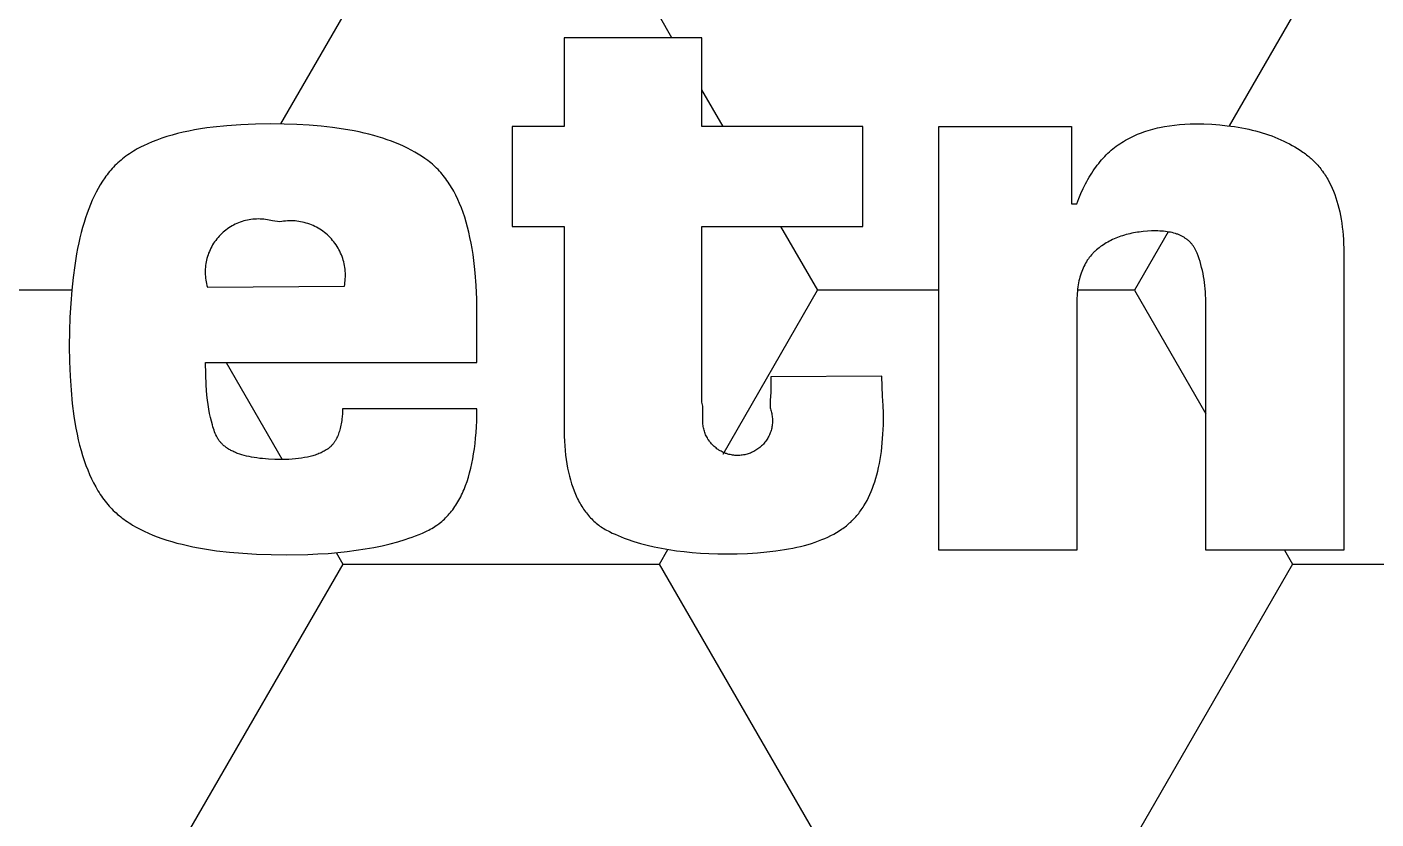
# Model space of a CAD drawing. Header units: millimetres. Extents: x 0 to 80, y 0 to 69.3.
# Drawn here: x 45.93 to 58.72, y 32.26 to 39.78 of the extents above; entities that cross this region are included whole.
import ezdxf

# ---------------------------------------------------------------- set-up
doc = ezdxf.new("R2010")
doc.units = ezdxf.units.MM
doc.header["$MEASUREMENT"] = 0
doc.layers.add('HEX_BACKGROUND', color=3, linetype='CONTINUOUS')
doc.layers.add('TEXT', color=5, linetype='CONTINUOUS')

msp = doc.modelspace()

# ---------------------------------------------------------------- linework, layer by layer
at = {"layer": 'HEX_BACKGROUND'}
for p, q in [((48.927, 39.88), (48.337, 38.857)), ((52.048, 39.675), (51.93, 39.88)), ((57.934, 39.88), (57.333, 38.839)), ((52.535, 38.832), (52.333, 39.181)), ((53.431, 37.28), (53.081, 37.885)), ((56.753, 37.834), (56.433, 37.28)), ((46.357, 37.28), (45.804, 37.28)), ((52.533, 35.725), (53.43, 37.28)), ((54.58, 37.28), (53.431, 37.28)), ((56.433, 37.28), (55.894, 37.28)), ((56.433, 37.28), (57.11, 36.107)), ((47.822, 36.594), (48.353, 35.673)), ((51.929, 34.68), (52.01, 34.82)), ((57.857, 34.813), (57.934, 34.68)), ((48.927, 34.68), (47.426, 32.08)), ((48.864, 34.79), (48.927, 34.68)), ((48.927, 34.68), (51.929, 34.68)), ((53.431, 32.08), (51.93, 34.68)), ((57.934, 34.68), (56.433, 32.08)), ((57.934, 34.68), (60.936, 34.68))]:
    msp.add_line(p, q, dxfattribs=at)
at = {"layer": 'TEXT'}
for p, q in [((52.333, 39.675), (51.025, 39.675)), ((51.025, 39.675), (51.025, 38.832)), ((52.333, 38.832), (52.333, 39.675)), ((47.359, 38.766), (47.308, 38.752)), ((47.412, 38.778), (47.359, 38.766)), ((47.466, 38.79), (47.412, 38.778)), ((47.522, 38.801), (47.466, 38.79)), ((47.579, 38.811), (47.522, 38.801)), ((47.639, 38.82), (47.579, 38.811)), ((47.699, 38.828), (47.639, 38.82)), ((47.826, 38.841), (47.699, 38.828)), ((47.959, 38.85), (47.826, 38.841)), ((48.099, 38.856), (47.959, 38.85)), ((48.245, 38.858), (48.099, 38.856)), ((48.371, 38.856), (48.245, 38.858)), ((48.492, 38.852), (48.371, 38.856)), ((48.609, 38.846), (48.492, 38.852)), ((48.722, 38.836), (48.609, 38.846)), ((48.831, 38.824), (48.722, 38.836)), ((48.935, 38.809), (48.831, 38.824)), ((49.034, 38.791), (48.935, 38.809)), ((49.082, 38.781), (49.034, 38.791)), ((49.129, 38.771), (49.082, 38.781)), ((49.175, 38.759), (49.129, 38.771)), ((51.025, 38.832), (50.534, 38.832)), ((50.534, 38.832), (50.534, 37.885)), ((53.857, 38.832), (52.333, 38.832)), ((53.857, 37.885), (53.857, 38.832)), ((54.58, 38.832), (55.836, 38.832)), ((54.58, 34.813), (54.58, 38.832)), ((55.836, 38.832), (55.836, 38.1)), ((56.462, 38.759), (56.482, 38.767)), ((56.482, 38.767), (56.502, 38.774)), ((56.502, 38.774), (56.523, 38.782)), ((56.523, 38.782), (56.543, 38.789)), ((56.543, 38.789), (56.564, 38.796)), ((56.564, 38.796), (56.586, 38.802)), ((56.586, 38.802), (56.607, 38.808)), ((56.607, 38.808), (56.629, 38.814)), ((56.629, 38.814), (56.651, 38.819)), ((56.651, 38.819), (56.673, 38.824)), ((56.673, 38.824), (56.719, 38.833)), ((56.719, 38.833), (56.765, 38.841)), ((56.765, 38.841), (56.813, 38.847)), ((56.813, 38.847), (56.862, 38.852)), ((56.862, 38.852), (56.912, 38.855)), ((56.912, 38.855), (56.963, 38.857)), ((56.963, 38.857), (57.015, 38.858)), ((57.015, 38.858), (57.093, 38.857)), ((57.093, 38.857), (57.168, 38.854)), ((57.168, 38.854), (57.242, 38.848)), ((57.242, 38.848), (57.314, 38.841)), ((57.314, 38.841), (57.384, 38.832)), ((57.384, 38.832), (57.452, 38.82)), ((57.452, 38.82), (57.486, 38.814)), ((57.486, 38.814), (57.519, 38.807)), ((57.519, 38.807), (57.551, 38.799)), ((57.551, 38.799), (57.583, 38.791)), ((57.583, 38.791), (57.615, 38.782)), ((57.615, 38.782), (57.646, 38.773)), ((57.646, 38.773), (57.676, 38.764)), ((57.676, 38.764), (57.706, 38.754)), ((47.016, 38.64), (46.997, 38.63)), ((47.036, 38.65), (47.016, 38.64)), ((47.077, 38.67), (47.036, 38.65)), ((47.12, 38.688), (47.077, 38.67)), ((47.165, 38.705), (47.12, 38.688)), ((47.211, 38.722), (47.165, 38.705)), ((47.259, 38.737), (47.211, 38.722)), ((47.308, 38.752), (47.259, 38.737)), ((49.22, 38.747), (49.175, 38.759)), ((49.264, 38.735), (49.22, 38.747)), ((49.307, 38.722), (49.264, 38.735)), ((49.348, 38.708), (49.307, 38.722)), ((49.389, 38.693), (49.348, 38.708)), ((49.428, 38.678), (49.389, 38.693)), ((49.467, 38.662), (49.428, 38.678)), ((49.504, 38.645), (49.467, 38.662)), ((49.54, 38.628), (49.504, 38.645)), ((56.23, 38.621), (56.246, 38.634)), ((56.246, 38.634), (56.262, 38.646)), ((56.262, 38.646), (56.279, 38.658)), ((56.279, 38.658), (56.296, 38.67)), ((56.296, 38.67), (56.314, 38.681)), ((56.314, 38.681), (56.331, 38.692)), ((56.331, 38.692), (56.349, 38.703)), ((56.349, 38.703), (56.367, 38.713)), ((56.367, 38.713), (56.386, 38.723)), ((56.386, 38.723), (56.405, 38.732)), ((56.405, 38.732), (56.424, 38.741)), ((56.424, 38.741), (56.443, 38.75)), ((56.443, 38.75), (56.462, 38.759)), ((57.706, 38.754), (57.736, 38.743)), ((57.736, 38.743), (57.765, 38.732)), ((57.765, 38.732), (57.794, 38.72)), ((57.794, 38.72), (57.822, 38.708)), ((57.822, 38.708), (57.85, 38.695)), ((57.85, 38.695), (57.877, 38.682)), ((57.877, 38.682), (57.904, 38.668)), ((57.904, 38.668), (57.93, 38.654)), ((57.93, 38.654), (57.956, 38.639)), ((57.956, 38.639), (57.981, 38.623)), ((46.824, 38.515), (46.809, 38.502)), ((46.839, 38.527), (46.824, 38.515)), ((46.855, 38.54), (46.839, 38.527)), ((46.871, 38.552), (46.855, 38.54)), ((46.888, 38.564), (46.871, 38.552)), ((46.905, 38.575), (46.888, 38.564)), ((46.923, 38.587), (46.905, 38.575)), ((46.941, 38.598), (46.923, 38.587)), ((46.959, 38.609), (46.941, 38.598)), ((46.978, 38.62), (46.959, 38.609)), ((46.997, 38.63), (46.978, 38.62)), ((49.575, 38.61), (49.54, 38.628)), ((49.609, 38.591), (49.575, 38.61)), ((49.642, 38.572), (49.609, 38.591)), ((49.674, 38.551), (49.642, 38.572)), ((49.704, 38.531), (49.674, 38.551)), ((49.734, 38.509), (49.704, 38.531)), ((49.748, 38.498), (49.734, 38.509)), ((56.108, 38.5), (56.123, 38.517)), ((56.123, 38.517), (56.137, 38.533)), ((56.137, 38.533), (56.152, 38.549)), ((56.152, 38.549), (56.167, 38.564)), ((56.167, 38.564), (56.182, 38.579)), ((56.182, 38.579), (56.198, 38.593)), ((56.198, 38.593), (56.214, 38.607)), ((56.214, 38.607), (56.23, 38.621)), ((57.981, 38.623), (58.006, 38.607)), ((58.006, 38.607), (58.031, 38.591)), ((58.031, 38.591), (58.043, 38.583)), ((58.043, 38.583), (58.055, 38.574)), ((58.055, 38.574), (58.066, 38.565)), ((58.066, 38.565), (58.078, 38.556)), ((58.078, 38.556), (58.089, 38.547)), ((58.089, 38.547), (58.1, 38.537)), ((58.1, 38.537), (58.111, 38.528)), ((58.111, 38.528), (58.122, 38.518)), ((58.122, 38.518), (58.132, 38.508)), ((58.132, 38.508), (58.142, 38.497)), ((46.703, 38.391), (46.692, 38.376)), ((46.715, 38.405), (46.703, 38.391)), ((46.727, 38.42), (46.715, 38.405)), ((46.74, 38.434), (46.727, 38.42)), ((46.753, 38.448), (46.74, 38.434)), ((46.766, 38.462), (46.753, 38.448)), ((46.78, 38.475), (46.766, 38.462)), ((46.794, 38.489), (46.78, 38.475)), ((46.809, 38.502), (46.794, 38.489)), ((49.763, 38.487), (49.748, 38.498)), ((49.777, 38.475), (49.763, 38.487)), ((49.79, 38.463), (49.777, 38.475)), ((49.804, 38.45), (49.79, 38.463)), ((49.817, 38.437), (49.804, 38.45)), ((49.83, 38.424), (49.817, 38.437)), ((49.843, 38.41), (49.83, 38.424)), ((49.856, 38.396), (49.843, 38.41)), ((49.868, 38.382), (49.856, 38.396)), ((49.88, 38.367), (49.868, 38.382)), ((56.016, 38.372), (56.029, 38.391)), ((56.029, 38.391), (56.041, 38.411)), ((56.041, 38.411), (56.054, 38.43)), ((56.054, 38.43), (56.067, 38.448)), ((56.067, 38.448), (56.081, 38.466)), ((56.081, 38.466), (56.095, 38.483)), ((56.095, 38.483), (56.108, 38.5)), ((58.142, 38.497), (58.152, 38.487)), ((58.152, 38.487), (58.162, 38.476)), ((58.162, 38.476), (58.172, 38.465)), ((58.172, 38.465), (58.182, 38.454)), ((58.182, 38.454), (58.191, 38.443)), ((58.191, 38.443), (58.2, 38.431)), ((58.2, 38.431), (58.209, 38.419)), ((58.209, 38.419), (58.218, 38.408)), ((58.218, 38.408), (58.227, 38.395)), ((58.227, 38.395), (58.235, 38.383)), ((58.235, 38.383), (58.243, 38.37)), ((46.628, 38.28), (46.608, 38.245)), ((46.648, 38.313), (46.628, 38.28)), ((46.67, 38.345), (46.648, 38.313)), ((46.681, 38.361), (46.67, 38.345)), ((46.692, 38.376), (46.681, 38.361)), ((49.892, 38.352), (49.88, 38.367)), ((49.904, 38.337), (49.892, 38.352)), ((49.915, 38.321), (49.904, 38.337)), ((49.926, 38.304), (49.915, 38.321)), ((49.937, 38.288), (49.926, 38.304)), ((49.948, 38.271), (49.937, 38.288)), ((49.959, 38.254), (49.948, 38.271)), ((49.969, 38.236), (49.959, 38.254)), ((55.947, 38.244), (55.969, 38.288)), ((55.969, 38.288), (55.981, 38.31)), ((55.981, 38.31), (55.992, 38.331)), ((55.992, 38.331), (56.004, 38.352)), ((56.004, 38.352), (56.016, 38.372)), ((58.243, 38.37), (58.251, 38.358)), ((58.251, 38.358), (58.259, 38.345)), ((58.259, 38.345), (58.267, 38.332)), ((58.267, 38.332), (58.281, 38.305)), ((58.281, 38.305), (58.295, 38.277)), ((58.295, 38.277), (58.309, 38.248)), ((46.552, 38.133), (46.535, 38.093)), ((46.57, 38.172), (46.552, 38.133)), ((46.589, 38.209), (46.57, 38.172)), ((46.608, 38.245), (46.589, 38.209)), ((49.979, 38.218), (49.969, 38.236)), ((49.989, 38.199), (49.979, 38.218)), ((49.999, 38.181), (49.989, 38.199)), ((50.017, 38.142), (49.999, 38.181)), ((50.035, 38.102), (50.017, 38.142)), ((55.888, 38.1), (55.907, 38.15)), ((55.907, 38.15), (55.926, 38.198)), ((55.926, 38.198), (55.947, 38.244)), ((58.309, 38.248), (58.321, 38.219)), ((58.321, 38.219), (58.333, 38.188)), ((58.333, 38.188), (58.344, 38.157)), ((58.344, 38.157), (58.354, 38.125)), ((58.354, 38.125), (58.364, 38.093)), ((46.503, 38.01), (46.488, 37.966)), ((46.519, 38.052), (46.503, 38.01)), ((46.535, 38.093), (46.519, 38.052)), ((50.052, 38.06), (50.035, 38.102)), ((50.068, 38.017), (50.052, 38.06)), ((50.083, 37.972), (50.068, 38.017)), ((55.836, 38.1), (55.888, 38.1)), ((58.364, 38.093), (58.372, 38.059)), ((58.372, 38.059), (58.38, 38.025)), ((58.38, 38.025), (58.387, 37.99)), ((46.46, 37.875), (46.447, 37.827)), ((46.474, 37.921), (46.46, 37.875)), ((46.488, 37.966), (46.474, 37.921)), ((47.847, 37.872), (47.833, 37.862)), ((47.862, 37.881), (47.847, 37.872)), ((47.877, 37.89), (47.862, 37.881)), ((47.892, 37.898), (47.877, 37.89)), ((47.907, 37.906), (47.892, 37.898)), ((47.923, 37.913), (47.907, 37.906)), ((47.939, 37.92), (47.923, 37.913)), ((47.955, 37.926), (47.939, 37.92)), ((47.972, 37.931), (47.955, 37.926)), ((47.988, 37.937), (47.972, 37.931)), ((48.005, 37.941), (47.988, 37.937)), ((48.022, 37.945), (48.005, 37.941)), ((48.039, 37.948), (48.022, 37.945)), ((48.056, 37.951), (48.039, 37.948)), ((48.073, 37.953), (48.056, 37.951)), ((48.091, 37.954), (48.073, 37.953)), ((48.108, 37.955), (48.091, 37.954)), ((48.125, 37.956), (48.108, 37.955)), ((48.143, 37.955), (48.125, 37.956)), ((48.16, 37.955), (48.143, 37.955)), ((48.177, 37.953), (48.16, 37.955)), ((48.194, 37.951), (48.177, 37.953)), ((48.212, 37.948), (48.194, 37.951)), ((48.229, 37.945), (48.212, 37.948)), ((48.246, 37.941), (48.229, 37.945)), ((48.262, 37.937), (48.246, 37.941)), ((48.331, 37.928), (48.262, 37.937)), ((48.349, 37.931), (48.331, 37.928)), ((48.366, 37.934), (48.349, 37.931)), ((48.384, 37.936), (48.366, 37.934)), ((48.402, 37.937), (48.384, 37.936)), ((48.42, 37.938), (48.402, 37.937)), ((48.438, 37.938), (48.42, 37.938)), ((48.456, 37.938), (48.438, 37.938)), ((48.474, 37.937), (48.456, 37.938)), ((48.492, 37.935), (48.474, 37.937)), ((48.509, 37.933), (48.492, 37.935)), ((48.527, 37.93), (48.509, 37.933)), ((48.545, 37.926), (48.527, 37.93)), ((48.562, 37.922), (48.545, 37.926)), ((48.579, 37.917), (48.562, 37.922)), ((48.596, 37.912), (48.579, 37.917)), ((48.613, 37.906), (48.596, 37.912)), ((48.63, 37.9), (48.613, 37.906)), ((48.646, 37.893), (48.63, 37.9)), ((48.663, 37.885), (48.646, 37.893)), ((48.678, 37.877), (48.663, 37.885)), ((48.694, 37.868), (48.678, 37.877)), ((48.709, 37.859), (48.694, 37.868)), ((50.097, 37.926), (50.083, 37.972)), ((50.11, 37.879), (50.097, 37.926)), ((50.122, 37.83), (50.11, 37.879)), ((50.534, 37.885), (51.025, 37.885)), ((51.025, 37.885), (51.025, 35.992)), ((52.333, 36.216), (52.333, 37.885)), ((52.333, 37.885), (53.857, 37.885)), ((58.387, 37.99), (58.394, 37.954)), ((58.394, 37.954), (58.4, 37.917)), ((58.4, 37.917), (58.404, 37.879)), ((58.404, 37.879), (58.409, 37.841)), ((46.435, 37.778), (46.424, 37.728)), ((46.447, 37.827), (46.435, 37.778)), ((47.712, 37.739), (47.702, 37.725)), ((47.722, 37.753), (47.712, 37.739)), ((47.733, 37.767), (47.722, 37.753)), ((47.744, 37.78), (47.733, 37.767)), ((47.755, 37.793), (47.744, 37.78)), ((47.767, 37.806), (47.755, 37.793)), ((47.779, 37.818), (47.767, 37.806)), ((47.792, 37.829), (47.779, 37.818)), ((47.805, 37.841), (47.792, 37.829)), ((47.819, 37.851), (47.805, 37.841)), ((47.833, 37.862), (47.819, 37.851)), ((48.724, 37.849), (48.709, 37.859)), ((48.739, 37.839), (48.724, 37.849)), ((48.753, 37.828), (48.739, 37.839)), ((48.767, 37.817), (48.753, 37.828)), ((48.781, 37.805), (48.767, 37.817)), ((48.794, 37.793), (48.781, 37.805)), ((48.807, 37.78), (48.794, 37.793)), ((48.819, 37.767), (48.807, 37.78)), ((48.83, 37.753), (48.819, 37.767)), ((48.842, 37.739), (48.83, 37.753)), ((48.853, 37.725), (48.842, 37.739)), ((50.133, 37.779), (50.122, 37.83)), ((50.144, 37.727), (50.133, 37.779)), ((56.182, 37.737), (56.167, 37.729)), ((56.196, 37.745), (56.182, 37.737)), ((56.211, 37.753), (56.196, 37.745)), ((56.226, 37.76), (56.211, 37.753)), ((56.242, 37.767), (56.226, 37.76)), ((56.257, 37.774), (56.242, 37.767)), ((56.273, 37.78), (56.257, 37.774)), ((56.289, 37.786), (56.273, 37.78)), ((56.305, 37.792), (56.289, 37.786)), ((56.322, 37.797), (56.305, 37.792)), ((56.338, 37.802), (56.322, 37.797)), ((56.355, 37.807), (56.338, 37.802)), ((56.373, 37.812), (56.355, 37.807)), ((56.39, 37.816), (56.373, 37.812)), ((56.408, 37.82), (56.39, 37.816)), ((56.425, 37.823), (56.408, 37.82)), ((56.443, 37.827), (56.425, 37.823)), ((56.462, 37.83), (56.443, 37.827)), ((56.48, 37.832), (56.462, 37.83)), ((56.499, 37.835), (56.48, 37.832)), ((56.518, 37.837), (56.499, 37.835)), ((56.557, 37.84), (56.518, 37.837)), ((56.596, 37.842), (56.557, 37.84)), ((56.636, 37.842), (56.596, 37.842)), ((56.656, 37.842), (56.636, 37.842)), ((56.674, 37.841), (56.656, 37.842)), ((56.693, 37.84), (56.674, 37.841)), ((56.71, 37.839), (56.693, 37.84)), ((56.728, 37.837), (56.71, 37.839)), ((56.745, 37.835), (56.728, 37.837)), ((56.761, 37.832), (56.745, 37.835)), ((56.777, 37.829), (56.761, 37.832)), ((56.793, 37.826), (56.777, 37.829)), ((56.808, 37.822), (56.793, 37.826)), ((56.823, 37.817), (56.808, 37.822)), ((56.83, 37.815), (56.823, 37.817)), ((56.837, 37.813), (56.83, 37.815)), ((56.844, 37.81), (56.837, 37.813)), ((56.851, 37.807), (56.844, 37.81)), ((56.857, 37.805), (56.851, 37.807)), ((56.864, 37.802), (56.857, 37.805)), ((56.87, 37.799), (56.864, 37.802)), ((56.877, 37.796), (56.87, 37.799)), ((56.883, 37.793), (56.877, 37.796)), ((56.889, 37.789), (56.883, 37.793)), ((56.895, 37.786), (56.889, 37.789)), ((56.901, 37.783), (56.895, 37.786)), ((56.907, 37.779), (56.901, 37.783)), ((56.913, 37.775), (56.907, 37.779)), ((56.918, 37.772), (56.913, 37.775)), ((56.924, 37.768), (56.918, 37.772)), ((56.929, 37.764), (56.924, 37.768)), ((56.935, 37.76), (56.929, 37.764)), ((56.94, 37.756), (56.935, 37.76)), ((56.945, 37.751), (56.94, 37.756)), ((56.95, 37.747), (56.945, 37.751)), ((56.955, 37.743), (56.95, 37.747)), ((56.959, 37.738), (56.955, 37.743)), ((56.964, 37.733), (56.959, 37.738)), ((58.409, 37.841), (58.412, 37.801)), ((58.412, 37.801), (58.415, 37.761)), ((58.415, 37.761), (58.417, 37.72)), ((46.403, 37.624), (46.385, 37.514)), ((46.413, 37.677), (46.403, 37.624)), ((46.424, 37.728), (46.413, 37.677)), ((47.649, 37.616), (47.644, 37.599)), ((47.655, 37.632), (47.649, 37.616)), ((47.662, 37.648), (47.655, 37.632)), ((47.669, 37.664), (47.662, 37.648)), ((47.676, 37.679), (47.669, 37.664)), ((47.684, 37.695), (47.676, 37.679)), ((47.693, 37.71), (47.684, 37.695)), ((47.702, 37.725), (47.693, 37.71)), ((48.863, 37.71), (48.853, 37.725)), ((48.873, 37.695), (48.863, 37.71)), ((48.882, 37.68), (48.873, 37.695)), ((48.891, 37.665), (48.882, 37.68)), ((48.899, 37.649), (48.891, 37.665)), ((48.906, 37.632), (48.899, 37.649)), ((48.914, 37.616), (48.906, 37.632)), ((48.92, 37.599), (48.914, 37.616)), ((50.153, 37.674), (50.144, 37.727)), ((50.162, 37.619), (50.153, 37.674)), ((50.17, 37.563), (50.162, 37.619)), ((56.027, 37.616), (56.016, 37.604)), ((56.032, 37.622), (56.027, 37.616)), ((56.038, 37.628), (56.032, 37.622)), ((56.043, 37.634), (56.038, 37.628)), ((56.049, 37.64), (56.043, 37.634)), ((56.055, 37.646), (56.049, 37.64)), ((56.061, 37.651), (56.055, 37.646)), ((56.073, 37.662), (56.061, 37.651)), ((56.086, 37.673), (56.073, 37.662)), ((56.099, 37.683), (56.086, 37.673)), ((56.112, 37.693), (56.099, 37.683)), ((56.125, 37.702), (56.112, 37.693)), ((56.139, 37.711), (56.125, 37.702)), ((56.153, 37.72), (56.139, 37.711)), ((56.167, 37.729), (56.153, 37.72)), ((56.969, 37.728), (56.964, 37.733)), ((56.973, 37.724), (56.969, 37.728)), ((56.977, 37.719), (56.973, 37.724)), ((56.981, 37.714), (56.977, 37.719)), ((56.985, 37.708), (56.981, 37.714)), ((56.989, 37.703), (56.985, 37.708)), ((56.993, 37.698), (56.989, 37.703)), ((56.997, 37.692), (56.993, 37.698)), ((57.001, 37.686), (56.997, 37.692)), ((57.004, 37.681), (57.001, 37.686)), ((57.007, 37.675), (57.004, 37.681)), ((57.011, 37.669), (57.007, 37.675)), ((57.014, 37.663), (57.011, 37.669)), ((57.017, 37.657), (57.014, 37.663)), ((57.02, 37.651), (57.017, 37.657)), ((57.023, 37.644), (57.02, 37.651)), ((57.025, 37.638), (57.023, 37.644)), ((57.028, 37.631), (57.025, 37.638)), ((57.038, 37.605), (57.028, 37.631)), ((58.417, 37.72), (58.418, 37.678)), ((58.418, 37.678), (58.418, 37.636)), ((58.418, 37.636), (58.418, 34.813)), ((46.385, 37.514), (46.369, 37.4)), ((47.624, 37.497), (47.623, 37.48)), ((47.626, 37.514), (47.624, 37.497)), ((47.628, 37.532), (47.626, 37.514)), ((47.631, 37.549), (47.628, 37.532)), ((47.635, 37.566), (47.631, 37.549)), ((47.639, 37.582), (47.635, 37.566)), ((47.644, 37.599), (47.639, 37.582)), ((48.926, 37.582), (48.92, 37.599)), ((48.931, 37.565), (48.926, 37.582)), ((48.936, 37.548), (48.931, 37.565)), ((48.94, 37.531), (48.936, 37.548)), ((48.944, 37.513), (48.94, 37.531)), ((48.947, 37.495), (48.944, 37.513)), ((48.949, 37.478), (48.947, 37.495)), ((50.177, 37.505), (50.17, 37.563)), ((50.182, 37.446), (50.177, 37.505)), ((55.947, 37.489), (55.94, 37.473)), ((55.954, 37.505), (55.947, 37.489)), ((55.962, 37.52), (55.954, 37.505)), ((55.97, 37.535), (55.962, 37.52)), ((55.979, 37.55), (55.97, 37.535)), ((55.987, 37.564), (55.979, 37.55)), ((55.997, 37.577), (55.987, 37.564)), ((56.006, 37.591), (55.997, 37.577)), ((56.016, 37.604), (56.006, 37.591)), ((57.047, 37.578), (57.038, 37.605)), ((57.056, 37.551), (57.047, 37.578)), ((57.064, 37.523), (57.056, 37.551)), ((57.071, 37.496), (57.064, 37.523)), ((57.078, 37.468), (57.071, 37.496)), ((46.369, 37.4), (46.357, 37.28)), ((47.623, 37.48), (47.622, 37.463)), ((47.622, 37.463), (47.622, 37.445)), ((47.622, 37.445), (47.622, 37.428)), ((47.622, 37.428), (47.624, 37.411)), ((47.624, 37.411), (47.625, 37.393)), ((47.625, 37.393), (47.628, 37.376)), ((47.628, 37.376), (47.63, 37.359)), ((47.63, 37.359), (47.634, 37.342)), ((48.948, 37.353), (48.95, 37.37)), ((48.951, 37.46), (48.949, 37.478)), ((48.95, 37.37), (48.951, 37.388)), ((48.952, 37.442), (48.951, 37.46)), ((48.951, 37.388), (48.952, 37.406)), ((48.952, 37.424), (48.952, 37.442)), ((48.952, 37.406), (48.952, 37.424)), ((50.192, 37.323), (50.182, 37.446)), ((55.908, 37.368), (55.904, 37.35)), ((55.913, 37.387), (55.908, 37.368)), ((55.917, 37.405), (55.913, 37.387)), ((55.923, 37.423), (55.917, 37.405)), ((55.928, 37.44), (55.923, 37.423)), ((55.934, 37.457), (55.928, 37.44)), ((55.94, 37.473), (55.934, 37.457)), ((57.084, 37.439), (57.078, 37.468)), ((57.089, 37.411), (57.084, 37.439)), ((57.094, 37.382), (57.089, 37.411)), ((57.098, 37.353), (57.094, 37.382)), ((46.357, 37.28), (46.347, 37.155)), ((47.634, 37.342), (47.638, 37.325)), ((47.638, 37.325), (47.643, 37.309)), ((47.643, 37.309), (48.942, 37.317)), ((48.942, 37.317), (48.945, 37.335)), ((48.945, 37.335), (48.948, 37.353)), ((50.197, 37.194), (50.192, 37.323)), ((55.89, 37.228), (55.889, 37.207)), ((55.891, 37.249), (55.89, 37.228)), ((55.893, 37.27), (55.891, 37.249)), ((55.895, 37.291), (55.893, 37.27)), ((55.898, 37.311), (55.895, 37.291)), ((55.901, 37.33), (55.898, 37.311)), ((55.904, 37.35), (55.901, 37.33)), ((57.102, 37.323), (57.098, 37.353)), ((57.105, 37.293), (57.102, 37.323)), ((57.107, 37.263), (57.105, 37.293)), ((57.109, 37.233), (57.107, 37.263)), ((57.11, 37.202), (57.109, 37.233)), ((46.347, 37.155), (46.34, 37.025)), ((50.199, 37.059), (50.197, 37.194)), ((55.889, 37.207), (55.888, 37.185)), ((55.888, 37.185), (55.888, 37.162)), ((55.888, 37.162), (55.888, 34.813)), ((57.11, 37.171), (57.11, 37.202)), ((57.11, 34.813), (57.11, 37.171)), ((46.34, 37.025), (46.336, 36.89)), ((50.199, 36.594), (50.199, 37.059)), ((46.336, 36.89), (46.334, 36.749)), ((46.334, 36.749), (46.336, 36.604)), ((46.336, 36.604), (46.341, 36.465)), ((47.627, 36.484), (47.625, 36.594)), ((47.625, 36.594), (50.199, 36.594)), ((46.341, 36.465), (46.35, 36.332)), ((47.632, 36.38), (47.627, 36.484)), ((54.037, 36.465), (52.987, 36.457)), ((54.042, 36.366), (54.037, 36.465)), ((46.35, 36.332), (46.362, 36.205)), ((47.635, 36.331), (47.632, 36.38)), ((47.639, 36.284), (47.635, 36.331)), ((52.987, 36.457), (52.987, 36.31)), ((54.046, 36.276), (54.042, 36.366)), ((46.362, 36.205), (46.378, 36.084)), ((47.644, 36.238), (47.639, 36.284)), ((47.65, 36.194), (47.644, 36.238)), ((52.342, 36.181), (52.333, 36.216)), ((52.987, 36.31), (52.979, 36.237)), ((52.979, 36.237), (52.979, 36.164)), ((54.05, 36.185), (54.046, 36.276)), ((46.378, 36.084), (46.387, 36.026)), ((47.657, 36.152), (47.65, 36.194)), ((47.664, 36.111), (47.657, 36.152)), ((47.672, 36.073), (47.664, 36.111)), ((48.921, 36.077), (48.919, 36.06)), ((48.923, 36.111), (48.921, 36.077)), ((48.925, 36.147), (48.923, 36.111)), ((48.925, 36.155), (48.925, 36.147)), ((50.199, 36.155), (48.925, 36.155)), ((50.197, 36.04), (50.199, 36.155)), ((52.341, 36.066), (52.342, 36.078)), ((52.342, 36.129), (52.342, 36.181)), ((52.342, 36.078), (52.342, 36.129)), ((52.979, 36.164), (52.983, 36.153)), ((52.983, 36.153), (52.986, 36.142)), ((52.986, 36.142), (52.99, 36.131)), ((52.99, 36.131), (52.993, 36.12)), ((52.993, 36.12), (52.995, 36.109)), ((52.995, 36.109), (52.997, 36.097)), ((52.997, 36.097), (52.999, 36.086)), ((52.999, 36.086), (53, 36.075)), ((53, 36.075), (53.001, 36.063)), ((54.052, 36.162), (54.05, 36.185)), ((54.053, 36.139), (54.052, 36.162)), ((54.054, 36.117), (54.053, 36.139)), ((54.053, 36.003), (54.055, 36.095)), ((54.055, 36.095), (54.054, 36.117)), ((46.387, 36.026), (46.397, 35.97)), ((46.397, 35.97), (46.408, 35.915)), ((47.681, 36.036), (47.672, 36.073)), ((47.691, 36.001), (47.681, 36.036)), ((47.696, 35.984), (47.691, 36.001)), ((47.701, 35.967), (47.696, 35.984)), ((47.707, 35.951), (47.701, 35.967)), ((47.712, 35.936), (47.707, 35.951)), ((48.899, 35.956), (48.895, 35.942)), ((48.903, 35.969), (48.899, 35.956)), ((48.906, 35.984), (48.903, 35.969)), ((48.909, 35.998), (48.906, 35.984)), ((48.912, 36.013), (48.909, 35.998)), ((48.915, 36.028), (48.912, 36.013)), ((48.917, 36.044), (48.915, 36.028)), ((48.919, 36.06), (48.917, 36.044)), ((50.191, 35.93), (50.194, 35.984)), ((50.194, 35.984), (50.197, 36.04)), ((51.025, 35.992), (51.025, 35.943)), ((52.34, 36.055), (52.341, 36.066)), ((52.34, 36.043), (52.34, 36.055)), ((52.34, 36.032), (52.34, 36.043)), ((52.341, 36.02), (52.34, 36.032)), ((52.342, 36.009), (52.341, 36.02)), ((52.343, 35.997), (52.342, 36.009)), ((52.345, 35.986), (52.343, 35.997)), ((52.347, 35.975), (52.345, 35.986)), ((52.35, 35.963), (52.347, 35.975)), ((52.353, 35.952), (52.35, 35.963)), ((52.356, 35.941), (52.353, 35.952)), ((52.988, 35.949), (52.985, 35.938)), ((52.991, 35.96), (52.988, 35.949)), ((52.994, 35.971), (52.991, 35.96)), ((52.996, 35.983), (52.994, 35.971)), ((52.998, 35.994), (52.996, 35.983)), ((53, 36.006), (52.998, 35.994)), ((53.001, 36.017), (53, 36.006)), ((53.001, 36.063), (53.002, 36.052)), ((53.002, 36.04), (53.001, 36.029)), ((53.001, 36.029), (53.001, 36.017)), ((53.002, 36.052), (53.002, 36.04)), ((54.049, 35.915), (54.053, 36.003)), ((46.408, 35.915), (46.419, 35.861)), ((46.419, 35.861), (46.432, 35.81)), ((47.718, 35.92), (47.712, 35.936)), ((47.724, 35.906), (47.718, 35.92)), ((47.728, 35.899), (47.724, 35.906)), ((47.731, 35.891), (47.728, 35.899)), ((47.735, 35.884), (47.731, 35.891)), ((47.738, 35.878), (47.735, 35.884)), ((47.742, 35.871), (47.738, 35.878)), ((47.747, 35.864), (47.742, 35.871)), ((47.751, 35.858), (47.747, 35.864)), ((47.756, 35.851), (47.751, 35.858)), ((47.761, 35.845), (47.756, 35.851)), ((47.766, 35.839), (47.761, 35.845)), ((47.771, 35.833), (47.766, 35.839)), ((47.776, 35.827), (47.771, 35.833)), ((47.782, 35.821), (47.776, 35.827)), ((47.788, 35.815), (47.782, 35.821)), ((48.835, 35.822), (48.831, 35.817)), ((48.838, 35.826), (48.835, 35.822)), ((48.841, 35.831), (48.838, 35.826)), ((48.845, 35.835), (48.841, 35.831)), ((48.848, 35.84), (48.845, 35.835)), ((48.851, 35.845), (48.848, 35.84)), ((48.854, 35.85), (48.851, 35.845)), ((48.857, 35.855), (48.854, 35.85)), ((48.86, 35.86), (48.857, 35.855)), ((48.863, 35.865), (48.86, 35.86)), ((48.866, 35.871), (48.863, 35.865)), ((48.872, 35.882), (48.866, 35.871)), ((48.877, 35.893), (48.872, 35.882)), ((48.882, 35.905), (48.877, 35.893)), ((48.887, 35.917), (48.882, 35.905)), ((48.891, 35.929), (48.887, 35.917)), ((48.895, 35.942), (48.891, 35.929)), ((50.176, 35.776), (50.182, 35.826)), ((50.182, 35.826), (50.187, 35.877)), ((50.187, 35.877), (50.191, 35.93)), ((51.025, 35.943), (51.027, 35.895)), ((51.027, 35.895), (51.029, 35.848)), ((51.029, 35.848), (51.032, 35.803)), ((52.36, 35.93), (52.356, 35.941)), ((52.364, 35.92), (52.36, 35.93)), ((52.368, 35.909), (52.364, 35.92)), ((52.373, 35.899), (52.368, 35.909)), ((52.378, 35.888), (52.373, 35.899)), ((52.384, 35.878), (52.378, 35.888)), ((52.39, 35.868), (52.384, 35.878)), ((52.396, 35.859), (52.39, 35.868)), ((52.403, 35.849), (52.396, 35.859)), ((52.409, 35.84), (52.403, 35.849)), ((52.417, 35.831), (52.409, 35.84)), ((52.424, 35.822), (52.417, 35.831)), ((52.432, 35.814), (52.424, 35.822)), ((52.915, 35.82), (52.907, 35.811)), ((52.923, 35.828), (52.915, 35.82)), ((52.93, 35.837), (52.923, 35.828)), ((52.937, 35.847), (52.93, 35.837)), ((52.944, 35.856), (52.937, 35.847)), ((52.95, 35.866), (52.944, 35.856)), ((52.956, 35.875), (52.95, 35.866)), ((52.962, 35.885), (52.956, 35.875)), ((52.967, 35.896), (52.962, 35.885)), ((52.972, 35.906), (52.967, 35.896)), ((52.977, 35.917), (52.972, 35.906)), ((52.981, 35.927), (52.977, 35.917)), ((52.985, 35.938), (52.981, 35.927)), ((54.039, 35.79), (54.043, 35.831)), ((54.043, 35.831), (54.049, 35.915)), ((46.432, 35.81), (46.445, 35.759)), ((46.445, 35.759), (46.46, 35.711)), ((46.46, 35.711), (46.475, 35.664)), ((47.794, 35.81), (47.788, 35.815)), ((47.8, 35.804), (47.794, 35.81)), ((47.807, 35.799), (47.8, 35.804)), ((47.814, 35.793), (47.807, 35.799)), ((47.821, 35.788), (47.814, 35.793)), ((47.828, 35.783), (47.821, 35.788)), ((47.835, 35.778), (47.828, 35.783)), ((47.843, 35.773), (47.835, 35.778)), ((47.851, 35.769), (47.843, 35.773)), ((47.859, 35.764), (47.851, 35.769)), ((47.867, 35.76), (47.859, 35.764)), ((47.875, 35.755), (47.867, 35.76)), ((47.884, 35.751), (47.875, 35.755)), ((47.893, 35.747), (47.884, 35.751)), ((47.902, 35.743), (47.893, 35.747)), ((47.911, 35.739), (47.902, 35.743)), ((47.92, 35.735), (47.911, 35.739)), ((47.93, 35.731), (47.92, 35.735)), ((47.95, 35.724), (47.93, 35.731)), ((47.971, 35.718), (47.95, 35.724)), ((47.992, 35.712), (47.971, 35.718)), ((48.015, 35.706), (47.992, 35.712)), ((48.038, 35.701), (48.015, 35.706)), ((48.062, 35.696), (48.038, 35.701)), ((48.087, 35.692), (48.062, 35.696)), ((48.112, 35.688), (48.087, 35.692)), ((48.565, 35.691), (48.537, 35.686)), ((48.591, 35.696), (48.565, 35.691)), ((48.617, 35.702), (48.591, 35.696)), ((48.63, 35.705), (48.617, 35.702)), ((48.642, 35.709), (48.63, 35.705)), ((48.654, 35.712), (48.642, 35.709)), ((48.666, 35.716), (48.654, 35.712)), ((48.678, 35.72), (48.666, 35.716)), ((48.689, 35.724), (48.678, 35.72)), ((48.7, 35.729), (48.689, 35.724)), ((48.711, 35.733), (48.7, 35.729)), ((48.721, 35.738), (48.711, 35.733)), ((48.731, 35.743), (48.721, 35.738)), ((48.742, 35.748), (48.731, 35.743)), ((48.751, 35.753), (48.742, 35.748)), ((48.761, 35.758), (48.751, 35.753)), ((48.77, 35.764), (48.761, 35.758)), ((48.775, 35.767), (48.77, 35.764)), ((48.779, 35.77), (48.775, 35.767)), ((48.783, 35.773), (48.779, 35.77)), ((48.788, 35.776), (48.783, 35.773)), ((48.792, 35.779), (48.788, 35.776)), ((48.796, 35.782), (48.792, 35.779)), ((48.8, 35.786), (48.796, 35.782)), ((48.805, 35.789), (48.8, 35.786)), ((48.809, 35.793), (48.805, 35.789)), ((48.812, 35.797), (48.809, 35.793)), ((48.816, 35.801), (48.812, 35.797)), ((48.82, 35.805), (48.816, 35.801)), ((48.824, 35.809), (48.82, 35.805)), ((48.828, 35.813), (48.824, 35.809)), ((48.831, 35.817), (48.828, 35.813)), ((50.16, 35.68), (50.168, 35.727)), ((50.168, 35.727), (50.176, 35.776)), ((51.032, 35.803), (51.036, 35.759)), ((51.036, 35.759), (51.04, 35.715)), ((51.04, 35.715), (51.046, 35.673)), ((52.44, 35.806), (52.432, 35.814)), ((52.449, 35.798), (52.44, 35.806)), ((52.457, 35.79), (52.449, 35.798)), ((52.466, 35.783), (52.457, 35.79)), ((52.475, 35.776), (52.466, 35.783)), ((52.485, 35.769), (52.475, 35.776)), ((52.494, 35.763), (52.485, 35.769)), ((52.504, 35.757), (52.494, 35.763)), ((52.514, 35.751), (52.504, 35.757)), ((52.525, 35.746), (52.514, 35.751)), ((52.535, 35.741), (52.525, 35.746)), ((52.546, 35.737), (52.535, 35.741)), ((52.556, 35.732), (52.546, 35.737)), ((52.567, 35.729), (52.556, 35.732)), ((52.578, 35.725), (52.567, 35.729)), ((52.589, 35.722), (52.578, 35.725)), ((52.601, 35.72), (52.589, 35.722)), ((52.612, 35.717), (52.601, 35.72)), ((52.623, 35.715), (52.612, 35.717)), ((52.635, 35.714), (52.623, 35.715)), ((52.646, 35.713), (52.635, 35.714)), ((52.658, 35.712), (52.646, 35.713)), ((52.669, 35.712), (52.658, 35.712)), ((52.681, 35.712), (52.669, 35.712)), ((52.692, 35.713), (52.681, 35.712)), ((52.704, 35.714), (52.692, 35.713)), ((52.715, 35.715), (52.704, 35.714)), ((52.726, 35.717), (52.715, 35.715)), ((52.738, 35.719), (52.726, 35.717)), ((52.749, 35.721), (52.738, 35.719)), ((52.76, 35.724), (52.749, 35.721)), ((52.771, 35.728), (52.76, 35.724)), ((52.782, 35.731), (52.771, 35.728)), ((52.793, 35.735), (52.782, 35.731)), ((52.804, 35.74), (52.793, 35.735)), ((52.814, 35.745), (52.804, 35.74)), ((52.824, 35.75), (52.814, 35.745)), ((52.834, 35.755), (52.824, 35.75)), ((52.844, 35.761), (52.834, 35.755)), ((52.854, 35.767), (52.844, 35.761)), ((52.864, 35.774), (52.854, 35.767)), ((52.873, 35.781), (52.864, 35.774)), ((52.882, 35.788), (52.873, 35.781)), ((52.891, 35.796), (52.882, 35.788)), ((52.899, 35.803), (52.891, 35.796)), ((52.907, 35.811), (52.899, 35.803)), ((54.022, 35.672), (54.028, 35.711)), ((54.028, 35.711), (54.034, 35.75)), ((54.034, 35.75), (54.039, 35.79)), ((46.475, 35.664), (46.491, 35.618)), ((46.491, 35.618), (46.508, 35.574)), ((46.508, 35.574), (46.525, 35.531)), ((48.139, 35.684), (48.112, 35.688)), ((48.166, 35.682), (48.139, 35.684)), ((48.195, 35.679), (48.166, 35.682)), ((48.224, 35.677), (48.195, 35.679)), ((48.284, 35.674), (48.224, 35.677)), ((48.348, 35.673), (48.284, 35.674)), ((48.382, 35.674), (48.348, 35.673)), ((48.415, 35.675), (48.382, 35.674)), ((48.447, 35.677), (48.415, 35.675)), ((48.478, 35.679), (48.447, 35.677)), ((48.508, 35.682), (48.478, 35.679)), ((48.537, 35.686), (48.508, 35.682)), ((50.13, 35.548), (50.141, 35.59)), ((50.141, 35.59), (50.151, 35.635)), ((50.151, 35.635), (50.16, 35.68)), ((51.046, 35.673), (51.052, 35.632)), ((51.052, 35.632), (51.059, 35.592)), ((51.059, 35.592), (51.067, 35.554)), ((53.991, 35.529), (54, 35.563)), ((54, 35.563), (54.008, 35.599)), ((54.008, 35.599), (54.015, 35.635)), ((54.015, 35.635), (54.022, 35.672)), ((46.525, 35.531), (46.544, 35.49)), ((46.544, 35.49), (46.563, 35.451)), ((46.563, 35.451), (46.584, 35.413)), ((50.092, 35.428), (50.106, 35.466)), ((50.106, 35.466), (50.119, 35.506)), ((50.119, 35.506), (50.13, 35.548)), ((51.067, 35.554), (51.076, 35.516)), ((51.076, 35.516), (51.086, 35.48)), ((51.086, 35.48), (51.096, 35.444)), ((51.096, 35.444), (51.107, 35.41)), ((53.961, 35.431), (53.972, 35.462)), ((53.972, 35.462), (53.982, 35.495)), ((53.982, 35.495), (53.991, 35.529)), ((46.584, 35.413), (46.594, 35.395)), ((46.594, 35.395), (46.605, 35.377)), ((46.605, 35.377), (46.616, 35.359)), ((46.616, 35.359), (46.627, 35.342)), ((46.627, 35.342), (46.638, 35.325)), ((46.638, 35.325), (46.65, 35.309)), ((46.65, 35.309), (46.662, 35.293)), ((50.036, 35.304), (50.045, 35.32)), ((50.045, 35.32), (50.053, 35.337)), ((50.053, 35.337), (50.062, 35.355)), ((50.062, 35.355), (50.069, 35.372)), ((50.069, 35.372), (50.077, 35.39)), ((50.077, 35.39), (50.085, 35.409)), ((50.085, 35.409), (50.092, 35.428)), ((51.107, 35.41), (51.12, 35.377)), ((51.12, 35.377), (51.126, 35.361)), ((51.126, 35.361), (51.133, 35.345)), ((51.133, 35.345), (51.139, 35.33)), ((51.139, 35.33), (51.146, 35.314)), ((51.146, 35.314), (51.154, 35.3)), ((53.898, 35.285), (53.912, 35.312)), ((53.912, 35.312), (53.925, 35.341)), ((53.925, 35.341), (53.938, 35.37)), ((53.938, 35.37), (53.95, 35.4)), ((53.95, 35.4), (53.961, 35.431)), ((46.662, 35.293), (46.674, 35.277)), ((46.674, 35.277), (46.686, 35.262)), ((46.686, 35.262), (46.698, 35.247)), ((46.698, 35.247), (46.711, 35.232)), ((46.711, 35.232), (46.724, 35.218)), ((46.724, 35.218), (46.737, 35.204)), ((46.737, 35.204), (46.75, 35.191)), ((46.75, 35.191), (46.764, 35.178)), ((49.948, 35.17), (49.958, 35.184)), ((49.958, 35.184), (49.969, 35.197)), ((49.969, 35.197), (49.979, 35.211)), ((49.979, 35.211), (49.989, 35.226)), ((49.989, 35.226), (49.999, 35.241)), ((49.999, 35.241), (50.009, 35.256)), ((50.009, 35.256), (50.018, 35.272)), ((50.018, 35.272), (50.027, 35.287)), ((50.027, 35.287), (50.036, 35.304)), ((51.154, 35.3), (51.161, 35.285)), ((51.161, 35.285), (51.169, 35.27)), ((51.169, 35.27), (51.177, 35.256)), ((51.177, 35.256), (51.185, 35.243)), ((51.185, 35.243), (51.193, 35.229)), ((51.193, 35.229), (51.202, 35.216)), ((51.202, 35.216), (51.21, 35.203)), ((51.21, 35.203), (51.219, 35.19)), ((51.219, 35.19), (51.228, 35.178)), ((53.827, 35.174), (53.836, 35.185)), ((53.836, 35.185), (53.844, 35.197)), ((53.844, 35.197), (53.852, 35.209)), ((53.852, 35.209), (53.86, 35.221)), ((53.86, 35.221), (53.868, 35.233)), ((53.868, 35.233), (53.883, 35.259)), ((53.883, 35.259), (53.898, 35.285)), ((46.764, 35.178), (46.778, 35.166)), ((46.778, 35.166), (46.792, 35.153)), ((46.792, 35.153), (46.806, 35.141)), ((46.806, 35.141), (46.821, 35.129)), ((46.821, 35.129), (46.836, 35.118)), ((46.836, 35.118), (46.851, 35.106)), ((46.851, 35.106), (46.867, 35.095)), ((46.867, 35.095), (46.883, 35.084)), ((46.883, 35.084), (46.9, 35.073)), ((46.9, 35.073), (46.917, 35.062)), ((46.917, 35.062), (46.934, 35.052)), ((46.934, 35.052), (46.969, 35.031)), ((49.813, 35.046), (49.826, 35.055)), ((49.826, 35.055), (49.84, 35.065)), ((49.84, 35.065), (49.853, 35.075)), ((49.853, 35.075), (49.865, 35.086)), ((49.865, 35.086), (49.878, 35.097)), ((49.878, 35.097), (49.89, 35.108)), ((49.89, 35.108), (49.902, 35.12)), ((49.902, 35.12), (49.914, 35.132)), ((49.914, 35.132), (49.925, 35.144)), ((49.925, 35.144), (49.937, 35.157)), ((49.937, 35.157), (49.948, 35.17)), ((51.228, 35.178), (51.238, 35.166)), ((51.238, 35.166), (51.247, 35.154)), ((51.247, 35.154), (51.257, 35.142)), ((51.257, 35.142), (51.267, 35.131)), ((51.267, 35.131), (51.277, 35.12)), ((51.277, 35.12), (51.288, 35.109)), ((51.288, 35.109), (51.298, 35.099)), ((51.298, 35.099), (51.309, 35.089)), ((51.309, 35.089), (51.32, 35.079)), ((51.32, 35.079), (51.331, 35.069)), ((51.331, 35.069), (51.343, 35.06)), ((51.343, 35.06), (51.354, 35.051)), ((51.354, 35.051), (51.366, 35.042)), ((53.702, 35.045), (53.713, 35.053)), ((53.713, 35.053), (53.723, 35.062)), ((53.723, 35.062), (53.733, 35.071)), ((53.733, 35.071), (53.744, 35.08)), ((53.744, 35.08), (53.753, 35.09)), ((53.753, 35.09), (53.763, 35.1)), ((53.763, 35.1), (53.773, 35.11)), ((53.773, 35.11), (53.782, 35.12)), ((53.782, 35.12), (53.792, 35.13)), ((53.792, 35.13), (53.801, 35.141)), ((53.801, 35.141), (53.81, 35.151)), ((53.81, 35.151), (53.819, 35.162)), ((53.819, 35.162), (53.827, 35.174)), ((46.969, 35.031), (47.006, 35.011)), ((47.006, 35.011), (47.045, 34.992)), ((47.045, 34.992), (47.085, 34.974)), ((47.085, 34.974), (47.126, 34.957)), ((47.126, 34.957), (47.168, 34.94)), ((47.168, 34.94), (47.212, 34.924)), ((47.212, 34.924), (47.258, 34.909)), ((49.518, 34.915), (49.552, 34.926)), ((49.552, 34.926), (49.585, 34.938)), ((49.585, 34.938), (49.618, 34.95)), ((49.618, 34.95), (49.65, 34.963)), ((49.65, 34.963), (49.682, 34.976)), ((49.682, 34.976), (49.713, 34.989)), ((49.713, 34.989), (49.728, 34.996)), ((49.728, 34.996), (49.742, 35.004)), ((49.742, 35.004), (49.757, 35.011)), ((49.757, 35.011), (49.771, 35.019)), ((49.771, 35.019), (49.786, 35.028)), ((49.786, 35.028), (49.799, 35.037)), ((49.799, 35.037), (49.813, 35.046)), ((51.366, 35.042), (51.378, 35.034)), ((51.378, 35.034), (51.391, 35.026)), ((51.391, 35.026), (51.403, 35.018)), ((51.403, 35.018), (51.416, 35.01)), ((51.416, 35.01), (51.429, 35.003)), ((51.429, 35.003), (51.442, 34.996)), ((51.442, 34.996), (51.455, 34.989)), ((51.455, 34.989), (51.482, 34.976)), ((51.482, 34.976), (51.51, 34.964)), ((51.51, 34.964), (51.538, 34.951)), ((51.538, 34.951), (51.567, 34.94)), ((51.567, 34.94), (51.596, 34.928)), ((51.596, 34.928), (51.625, 34.917)), ((53.468, 34.913), (53.498, 34.925)), ((53.498, 34.925), (53.527, 34.938)), ((53.527, 34.938), (53.555, 34.952)), ((53.555, 34.952), (53.582, 34.966)), ((53.582, 34.966), (53.608, 34.98)), ((53.608, 34.98), (53.633, 34.996)), ((53.633, 34.996), (53.657, 35.012)), ((53.657, 35.012), (53.668, 35.02)), ((53.668, 35.02), (53.68, 35.028)), ((53.68, 35.028), (53.691, 35.036)), ((53.691, 35.036), (53.702, 35.045)), ((47.258, 34.909), (47.305, 34.895)), ((47.305, 34.895), (47.353, 34.881)), ((47.353, 34.881), (47.403, 34.869)), ((47.403, 34.869), (47.454, 34.857)), ((47.454, 34.857), (47.506, 34.845)), ((47.506, 34.845), (47.56, 34.835)), ((47.56, 34.835), (47.616, 34.825)), ((47.616, 34.825), (47.731, 34.808)), ((47.731, 34.808), (47.852, 34.794)), ((48.879, 34.791), (48.969, 34.801)), ((48.969, 34.801), (49.055, 34.812)), ((49.055, 34.812), (49.139, 34.825)), ((49.139, 34.825), (49.22, 34.839)), ((49.22, 34.839), (49.299, 34.855)), ((49.299, 34.855), (49.375, 34.873)), ((49.375, 34.873), (49.448, 34.893)), ((49.448, 34.893), (49.518, 34.915)), ((51.625, 34.917), (51.686, 34.897)), ((51.686, 34.897), (51.749, 34.878)), ((51.749, 34.878), (51.813, 34.861)), ((51.813, 34.861), (51.88, 34.845)), ((51.88, 34.845), (51.948, 34.831)), ((51.948, 34.831), (52.018, 34.819)), ((52.018, 34.819), (52.091, 34.808)), ((52.091, 34.808), (52.165, 34.799)), ((52.165, 34.799), (52.241, 34.791)), ((52.858, 34.788), (52.948, 34.796)), ((52.948, 34.796), (53.034, 34.806)), ((53.034, 34.806), (53.116, 34.818)), ((53.116, 34.818), (53.155, 34.825)), ((53.155, 34.825), (53.194, 34.833)), ((53.194, 34.833), (53.231, 34.841)), ((53.231, 34.841), (53.268, 34.849)), ((53.268, 34.849), (53.304, 34.858)), ((53.304, 34.858), (53.339, 34.868)), ((53.339, 34.868), (53.372, 34.878)), ((53.372, 34.878), (53.405, 34.889)), ((53.405, 34.889), (53.437, 34.901)), ((53.437, 34.901), (53.468, 34.913)), ((55.888, 34.813), (54.58, 34.813)), ((58.418, 34.813), (57.11, 34.813)), ((47.852, 34.794), (47.978, 34.784)), ((47.978, 34.784), (48.11, 34.776)), ((48.11, 34.776), (48.248, 34.771)), ((48.248, 34.771), (48.391, 34.77)), ((48.391, 34.77), (48.595, 34.773)), ((48.595, 34.773), (48.692, 34.777)), ((48.692, 34.777), (48.787, 34.783)), ((48.787, 34.783), (48.879, 34.791)), ((52.241, 34.791), (52.319, 34.786)), ((52.319, 34.786), (52.399, 34.782)), ((52.399, 34.782), (52.482, 34.779)), ((52.482, 34.779), (52.566, 34.778)), ((52.566, 34.778), (52.667, 34.779)), ((52.667, 34.779), (52.764, 34.783)), ((52.764, 34.783), (52.858, 34.788))]:
    msp.add_line(p, q, dxfattribs=at)

doc.saveas('drawing.dxf')
